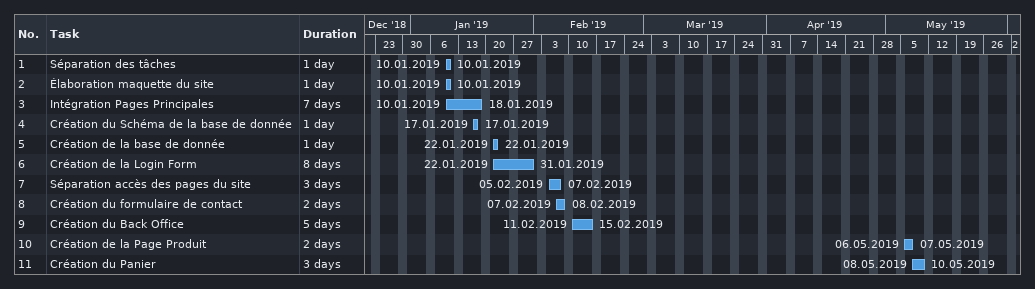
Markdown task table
| ID | Task | Duration | Start | Finish |
|---|---|---|---|---|
| 1 | Séparation des tâches | 1d | 2019-01-10 | 2019-01-10 |
| 2 | Élaboration maquette du site | 1d | 2019-01-10 | 2019-01-10 |
| 3 | Intégration Pages Principales | 7d | 2019-01-10 | 2019-01-18 |
| 4 | Création du Schéma de la base de donnée | 1d | 2019-01-17 | 2019-01-17 |
| 5 | Création de la base de donnée | 1d | 2019-01-22 | 2019-01-22 |
| 6 | Création de la Login Form | 8d | 2019-01-22 | 2019-01-31 |
| 7 | Séparation accès des pages du site | 3d | 2019-02-05 | 2019-02-07 |
| 8 | Création du formulaire de contact | 2d | 2019-02-07 | 2019-02-08 |
| 9 | Création du Back Office | 5d | 2019-02-11 | 2019-02-15 |
| 10 | Création de la Page Produit | 2d | 2019-05-06 | 2019-05-07 |
| 11 | Création du Panier | 3d | 2019-05-08 | 2019-05-10 |
